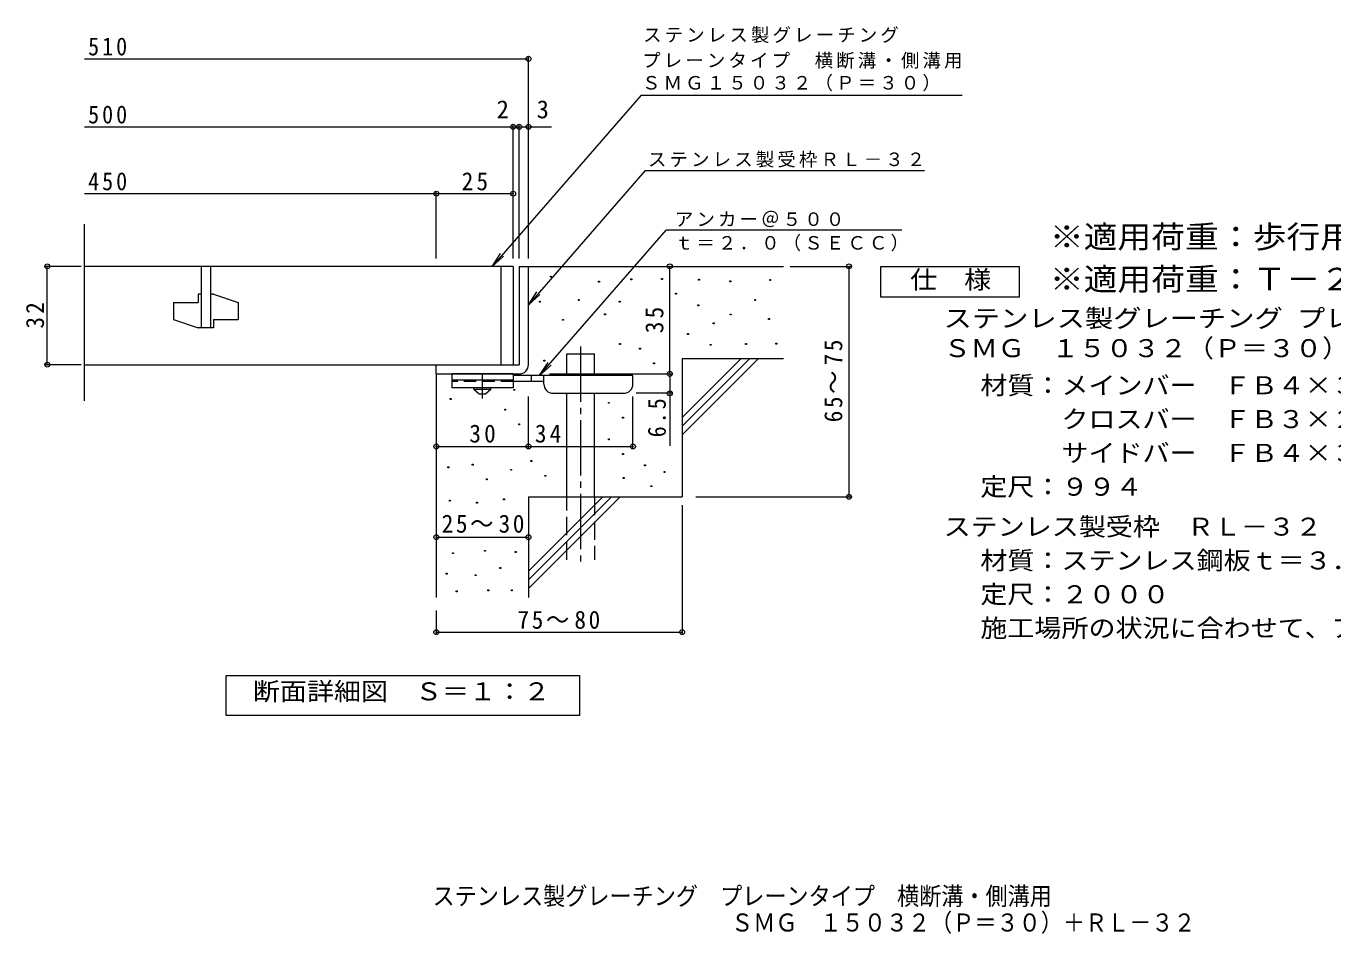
# Model space of a CAD drawing. Units: millimetres, scale not verified. Extents: x -302 to 337, y -274 to 257.
# Drawn here: x -302.1 to 123.3, y -273.7 to 21.7 of the extents above; entities that cross this region are included whole.
import ezdxf
from ezdxf.enums import TextEntityAlignment as Align

# ---------------------------------------------------------------- set-up
doc = ezdxf.new("R2010")
doc.units = ezdxf.units.MM
doc.header["$LTSCALE"] = 2
doc.header["$PDMODE"] = 32
doc.header["$PDSIZE"] = 1.6
for name, pattern in [('CHAIN1', [8, 5, -1, 1, -1]), ('CHAIN2', [12, 9, -1, 1, -1]), ('DASHED2', [3, 2, -1]), ('DASHED3', [4, 3, -1])]:
    doc.linetypes.add(name, pattern=pattern)
for name, color, linetype, lineweight in [('D-0', 7, 'Continuous', 9), ('D-1', 2, 'Continuous', 9), ('D-2', 3, 'Continuous', 9), ('D-4', 7, 'Continuous', 9), ('D-5', 7, 'Continuous', 9), ('D-6', 6, 'Continuous', 9), ('D-9', 4, 'Continuous', 9)]:
    doc.layers.add(name, color=color, linetype=linetype, lineweight=lineweight)
doc.layers.add('F-5_F-5ﾚｲﾔ', color=2, linetype='Continuous')
doc.styles.add('ＭＳ ゴシック', font='')
doc.styles.get('ＭＳ ゴシック').set_extended_font_data('MS Gothic')

msp = doc.modelspace()

# ---------------------------------------------------------------- linework, layer by layer
at = {"layer": 'D-0'}
for points in [[(-131.428, -59.998), (-131.428, -59.698), (-131.128, -59.698), (-131.128, -59.998)], [(-115.762, -61.619), (-115.762, -61.319), (-115.462, -61.319), (-115.462, -61.619)], [(-105.228, -60.808), (-105.228, -60.508), (-104.928, -60.508), (-104.928, -60.808)], [(-95.227, -60.699), (-95.227, -60.399), (-94.927, -60.399), (-94.927, -60.699)], [(-83.198, -60.903), (-83.198, -60.603), (-82.898, -60.603), (-82.898, -60.903)], [(-73.047, -61.444), (-73.047, -61.144), (-72.747, -61.144), (-72.747, -61.444)], [(-60.054, -61.038), (-60.054, -60.738), (-59.754, -60.738), (-59.754, -61.038)], [(-135.032, -68.06), (-135.032, -67.76), (-134.732, -67.76), (-134.732, -68.06)], [(-122.314, -67.52), (-122.314, -67.22), (-122.014, -67.22), (-122.014, -67.52)], [(-109.05, -68.061), (-109.05, -67.761), (-108.75, -67.761), (-108.75, -68.061)], [(-90.657, -65.496), (-90.657, -65.196), (-90.357, -65.196), (-90.357, -65.496)], [(-64.926, -67.535), (-64.926, -67.235), (-64.626, -67.235), (-64.626, -67.535)], [(-113.787, -72.257), (-113.787, -71.957), (-113.487, -71.957), (-113.487, -72.257)], [(-83.469, -69.294), (-83.469, -68.994), (-83.169, -68.994), (-83.169, -69.294)], [(-72.912, -72.272), (-72.912, -71.972), (-72.612, -71.972), (-72.612, -72.272)], [(-127.448, -74.02), (-127.448, -73.72), (-127.148, -73.72), (-127.148, -74.02)], [(-78.461, -75.114), (-78.461, -74.814), (-78.161, -74.814), (-78.161, -75.114)], [(-60.46, -73.761), (-60.46, -73.461), (-60.16, -73.461), (-60.16, -73.761)], [(-86.751, -78.611), (-86.751, -78.311), (-86.451, -78.311), (-86.451, -78.611)], [(-108.915, -81.867), (-108.915, -81.567), (-108.615, -81.567), (-108.615, -81.867)], [(-102.409, -83.364), (-102.409, -83.064), (-102.109, -83.064), (-102.109, -83.364)], [(-79.409, -82.152), (-79.409, -81.852), (-79.109, -81.852), (-79.109, -82.152)], [(-67.904, -81.882), (-67.904, -81.582), (-67.604, -81.582), (-67.604, -81.882)], [(-58.023, -81.746), (-58.023, -81.446), (-57.723, -81.446), (-57.723, -81.746)], [(-133.589, -87.279), (-133.589, -86.978), (-133.289, -86.978), (-133.289, -87.279)], [(-97.839, -88.161), (-97.839, -87.861), (-97.539, -87.861), (-97.539, -88.161)], [(-143.331, -96.8), (-143.331, -96.5), (-143.031, -96.5), (-143.031, -96.8)], [(-164.01, -99.775), (-164.01, -99.475), (-163.71, -99.475), (-163.71, -99.775)], [(-112.551, -101.033), (-112.551, -100.733), (-112.251, -100.733), (-112.251, -101.033)], [(-146.313, -103.263), (-146.313, -102.963), (-146.013, -102.963), (-146.013, -103.263)], [(-107.981, -105.831), (-107.981, -105.531), (-107.681, -105.531), (-107.681, -105.831)], [(-141.743, -108.06), (-141.743, -107.76), (-141.443, -107.76), (-141.443, -108.06)], [(-112.551, -112.866), (-112.551, -112.566), (-112.251, -112.566), (-112.251, -112.866)], [(-107.981, -117.663), (-107.981, -117.363), (-107.681, -117.363), (-107.681, -117.663)], [(-164.798, -122.008), (-164.798, -121.708), (-164.498, -121.708), (-164.498, -122.008)], [(-156.851, -121.159), (-156.851, -120.859), (-156.551, -120.859), (-156.551, -121.159)], [(-144.342, -122.837), (-144.342, -122.537), (-144.041, -122.537), (-144.041, -122.837)], [(-137.777, -119.982), (-137.777, -119.682), (-137.477, -119.682), (-137.477, -119.982)], [(-100.804, -121.404), (-100.804, -121.104), (-100.504, -121.104), (-100.504, -121.404)], [(-94.432, -123.554), (-94.432, -123.254), (-94.132, -123.254), (-94.132, -123.554)], [(-152.281, -125.957), (-152.281, -125.657), (-151.981, -125.657), (-151.981, -125.957)], [(-133.207, -124.779), (-133.207, -124.479), (-132.907, -124.479), (-132.907, -124.779)], [(-107.707, -125.465), (-107.707, -125.165), (-107.407, -125.165), (-107.407, -125.465)], [(-98.754, -128.146), (-98.754, -127.846), (-98.454, -127.846), (-98.454, -128.146)], [(-164.315, -132.894), (-164.315, -132.594), (-164.015, -132.594), (-164.015, -132.894)], [(-155.483, -133.503), (-155.483, -133.203), (-155.183, -133.203), (-155.183, -133.503)], [(-146.652, -132.437), (-146.652, -132.137), (-146.352, -132.137), (-146.352, -132.437)], [(-163.249, -149.948), (-163.249, -149.648), (-162.949, -149.648), (-162.949, -149.948)], [(-152.895, -149.186), (-152.895, -148.886), (-152.595, -148.886), (-152.595, -149.186)], [(-142.921, -149.567), (-142.921, -149.267), (-142.621, -149.267), (-142.621, -149.567)], [(-165.381, -156.647), (-165.381, -156.347), (-165.081, -156.347), (-165.081, -156.647)], [(-155.94, -157.104), (-155.94, -156.804), (-155.64, -156.804), (-155.64, -157.104)], [(-147.87, -154.744), (-147.87, -154.444), (-147.57, -154.444), (-147.57, -154.744)], [(-162.107, -162.357), (-162.107, -162.057), (-161.807, -162.057), (-161.807, -162.357)], [(-151.753, -162.053), (-151.753, -161.753), (-151.453, -161.753), (-151.453, -162.053)], [(-144.139, -162.053), (-144.139, -161.753), (-143.839, -161.753), (-143.839, -162.053)]]:
    msp.add_lwpolyline(points, close=True, dxfattribs=at)
at = {"layer": 'D-1'}
for p, q in [((-141.567, -56.465), (-141.567, -88.465)), ((-141.567, -56.465), (-138.567, -56.465)), ((-138.567, -88.465), (-138.567, -56.465)), ((-168.567, -88.465), (-141.567, -88.465)), ((-168.567, -91.465), (-168.567, -88.465)), ((-168.567, -91.465), (-141.567, -91.465))]:
    msp.add_line(p, q, dxfattribs=at)
msp.add_arc((-141.567, -88.465), 3, 270, 0, dxfattribs=at)
at = {"layer": 'D-2'}
for p, q in [((-283.101, -100.226), (-283.101, -42.726)), ((-143.567, -56.465), (-283.101, -56.465)), ((-245.067, -56.465), (-245.067, -76.465)), ((-242.068, -56.465), (-242.068, -76.465)), ((-147.567, -56.465), (-147.567, -88.465)), ((-143.567, -56.465), (-143.567, -88.465)), ((-246.068, -65.465), (-246.068, -68.215)), ((-245.067, -65.465), (-246.068, -65.465)), ((-241.067, -65.465), (-242.068, -65.465)), ((-241.067, -65.465), (-233.067, -68.215)), ((-254.068, -68.215), (-254.068, -73.715)), ((-254.068, -68.215), (-246.068, -68.215)), ((-233.067, -68.215), (-233.067, -73.715)), ((-254.068, -73.715), (-246.068, -76.465)), ((-241.067, -76.465), (-246.068, -76.465)), ((-241.067, -73.715), (-241.067, -76.465)), ((-241.067, -73.715), (-233.067, -73.715)), ((-283.101, -88.465), (-143.567, -88.465))]:
    msp.add_line(p, q, dxfattribs=at)
at = {"layer": 'D-4'}
for p, q in [((-283.101, 11.108), (-138.567, 11.108)), ((-138.567, -53.874), (-138.567, 11.708)), ((-283.101, -11.031), (-143.567, -11.031)), ((-143.567, -53.874), (-143.567, -10.431)), ((-143.567, -11.031), (-142.567, -11.031)), ((-142.567, -11.031), (-131.035, -11.031)), ((-141.567, -53.874), (-141.567, -10.431)), ((-283.101, -32.781), (-168.567, -32.781)), ((-168.567, -53.874), (-168.567, -32.181)), ((-168.567, -32.781), (-143.567, -32.781)), ((-284.171, -56.465), (-295.781, -56.465)), ((-295.181, -88.465), (-295.181, -56.465)), ((-92.574, -91.465), (-92.574, -56.465)), ((-53.361, -56.465), (-33.63, -56.465)), ((-34.23, -131.465), (-34.23, -56.465)), ((-284.171, -88.465), (-295.781, -88.465)), ((-131.765, -91.465), (-91.974, -91.465)), ((-92.574, -91.465), (-92.574, -114.815)), ((-91.974, -97.765), (-103.566, -97.765)), ((-138.566, -115.686), (-138.566, -98.765)), ((-104.566, -115.686), (-104.566, -98.765)), ((-84.12, -131.465), (-33.63, -131.465)), ((-88.567, -134.22), (-88.567, -176.082)), ((-168.567, -144.589), (-138.567, -144.589)), ((-168.567, -168.465), (-168.567, -176.082)), ((-168.567, -175.482), (-88.567, -175.482))]:
    msp.add_line(p, q, dxfattribs=at)
msp.add_lwpolyline([(-168.566, -115.086), (-138.566, -115.086), (-104.566, -115.086)], dxfattribs=at)
for p in [(-138.567, 11.108), (-143.567, -11.031), (-141.567, -11.031), (-138.567, -11.031), (-168.567, -32.781), (-143.567, -32.781), (-295.181, -56.465), (-92.574, -56.465), (-34.23, -56.465), (-295.181, -88.465), (-92.574, -91.465), (-92.574, -97.765), (-168.566, -115.086), (-138.566, -115.086), (-104.566, -115.086), (-34.23, -131.465), (-168.567, -144.589), (-138.567, -144.589), (-168.567, -175.482), (-88.567, -175.482)]:
    msp.add_point(p, dxfattribs=at)
at = {"layer": 'D-5'}
for p, q in [((-101.915, -0.742), (2.559, -0.742)), ((-100.55, -25.264), (-9.63, -25.264)), ((-134.944, -91.965), (-93.76, -44.647)), ((-17.02, -44.647), (-93.76, -44.647)), ((-150.415, -56.465), (-147.653, -52.298)), ((-138.567, -68.945), (-134.821, -65.634)), ((-134.944, -91.965), (-132.181, -87.797)), ((-134.944, -91.965), (-131.197, -88.654))]:
    msp.add_line(p, q, dxfattribs=at)
for points in [[(-101.915, -0.742), (-150.415, -56.465), (-146.668, -53.155)], [(-100.55, -25.264), (-138.567, -68.945), (-135.805, -64.777)]]:
    msp.add_lwpolyline(points, dxfattribs=at)
for points in [[(-23.854, -66.465), (-23.854, -56.465), (21.146, -56.465), (21.146, -66.465)], [(-236.966, -202.654), (-236.966, -189.654), (-121.966, -189.654), (-121.966, -202.654)]]:
    msp.add_lwpolyline(points, close=True, dxfattribs=at)
at = {"layer": 'D-6'}
for p, q in [((-138.567, -56.465), (-55.567, -56.465)), ((-126.109, -91.965), (-126.109, -84.965)), ((-126.109, -84.965), (-117.109, -84.965)), ((-117.109, -91.965), (-117.109, -84.965)), ((-88.567, -105.667), (-69.365, -86.465)), ((-88.567, -86.465), (-55.567, -86.465)), ((-88.567, -108.495), (-66.537, -86.465)), ((-88.567, -86.465), (-88.567, -131.465)), ((-88.567, -111.324), (-63.709, -86.465)), ((-168.567, -91.465), (-168.567, -164.195)), ((-126.109, -131.465), (-126.109, -97.765)), ((-117.109, -131.465), (-117.109, -97.765)), ((-138.567, -131.465), (-88.567, -131.465)), ((-138.567, -131.465), (-138.567, -164.195)), ((-138.567, -155.667), (-114.366, -131.465)), ((-138.567, -158.495), (-111.538, -131.465)), ((-138.567, -161.323), (-108.709, -131.465))]:
    msp.add_line(p, q, dxfattribs=at)
at = {"layer": 'D-6', "linetype": 'CHAIN2'}
msp.add_line((-121.609, -82.515), (-121.609, -154.132), dxfattribs=at)
at = {"layer": 'D-6', "linetype": 'DASHED3'}
for p, q in [((-126.109, -151.965), (-126.109, -131.465)), ((-117.109, -131.465), (-117.109, -151.965))]:
    msp.add_line(p, q, dxfattribs=at)
at = {"layer": 'D-9', "color": 3}
for p, q in [((-163.566, -91.465), (-163.566, -95.965)), ((-143.566, -91.465), (-163.566, -91.465)), ((-143.566, -93.465), (-163.566, -93.465)), ((-143.566, -91.465), (-143.566, -95.965)), ((-143.566, -95.965), (-163.566, -95.965))]:
    msp.add_line(p, q, dxfattribs=at)
at = {"layer": 'D-9', "linetype": 'CHAIN1'}
msp.add_line((-153.566, -99.513), (-153.566, -91.465), dxfattribs=at)
at = {"layer": 'D-9'}
for p, q in [((-104.566, -91.965), (-143.566, -91.965)), ((-137.566, -93.965), (-137.566, -91.965)), ((-133.566, -94.765), (-133.566, -91.965)), ((-104.566, -94.765), (-104.566, -91.965)), ((-133.561, -93.965), (-143.566, -93.965)), ((-130.566, -97.765), (-107.566, -97.765))]:
    msp.add_line(p, q, dxfattribs=at)
at = {"layer": 'D-9', "color": 3, "linetype": 'DASHED2'}
msp.add_line((-143.566, -93.965), (-163.566, -93.965), dxfattribs=at)
at = {"layer": 'D-9', "color": 2}
for p, q in [((-156.316, -96.465), (-156.316, -95.965)), ((-156.316, -96.465), (-154.566, -97.965)), ((-156.316, -96.465), (-150.816, -96.465)), ((-152.566, -97.965), (-150.816, -96.465)), ((-150.816, -96.465), (-150.816, -95.965)), ((-154.566, -97.965), (-152.566, -97.965))]:
    msp.add_line(p, q, dxfattribs=at)
at = {"layer": 'D-9'}
for centre, start, end in [((-130.566, -94.765), 180, 270), ((-107.566, -94.765), 270, 0)]:
    msp.add_arc(centre, 3, start, end, dxfattribs=at)

# ---------------------------------------------------------------- texts
at = {"layer": 'D-4', "color": 2, "style": 'ＭＳ ゴシック'}
for s, p in [('2', (-148.935, -10.031)), ('3', (-135.907, -10.031))]:
    msp.add_text(s, height=5.865, dxfattribs=at).set_placement(p, align=Align.BOTTOM_LEFT)
at = {"layer": 'D-4', "color": 2, "char_height": 5.865, "attachment_point": 7, "style": 'ＭＳ ゴシック'}
for s, insert in [('\\T1.27;\\W0.9;510', (-281.906, 12.108)), ('\\T1.27;\\W0.9;500', (-281.906, -10.031)), ('\\T1.27;\\W0.9;450', (-281.906, -31.781)), ('\\T1.27;\\W0.95;25', (-160.317, -31.781)), ('\\T1.27;\\W0.95;30', (-157.816, -113.886)), ('\\T1.27;\\W0.95;34', (-136.492, -113.886)), ('\\T1.22;\\W0.95;25～30', (-166.817, -143.219)), ('\\T1.22;\\W0.95;75～80', (-142.141, -174.482))]:
    msp.add_mtext(s, dxfattribs=dict(at, insert=insert))
at = {"layer": 'D-4', "color": 2, "char_height": 5.865, "attachment_point": 7, "rotation": 90, "style": 'ＭＳ ゴシック'}
for s, insert in [('\\T1.27;\\W0.95;32', (-296.181, -76.715)), ('\\T1.27;\\W0.95;35', (-94.574, -78.215)), ('\\T1.22;\\W0.95;65～75', (-36.336, -107.215)), ('\\T1.27;\\W0.9;6.5', (-93.774, -112.104))]:
    msp.add_mtext(s, dxfattribs=dict(at, insert=insert))
at = {"layer": 'D-5', "color": 3, "style": 'ＭＳ ゴシック', "width": 1.1}
for s, p in [('※適用荷重：歩行用（横断溝用）', (31.146, -52.684)), ('※適用荷重：Ｔ－２（側溝用）', (31.146, -66.465))]:
    msp.add_text(s, height=7.331, dxfattribs=at).set_placement(p, align=Align.BOTTOM_LEFT)
at = {"layer": 'D-5', "color": 2, "style": 'ＭＳ ゴシック'}
for s, width, p in [('仕\u3000様', 1.1, (-14.354, -65.465)), ('ステンレス製グレーチング プレーンタイプ 横断溝・側溝用', 1.15, (-3.436, -78.049)), ('ＳＭＧ\u3000１５０３２（Ｐ＝３０）', 1.1, (-3.436, -87.773)), ('材質：メインバー\u3000ＦＢ４×３２（ＳＵＳ３０４）', 1.1, (8.506, -99.863)), ('\u3000\u3000\u3000クロスバー\u3000ＦＢ３×２０（ＳＵＳ３０４）', 1.1, (8.506, -110.863)), ('\u3000\u3000\u3000サイドバー\u3000ＦＢ４×３２（ＳＵＳ３０４）', 1.1, (8.506, -121.863)), ('定尺：９９４', 1.1, (8.506, -132.863)), ('ステンレス製受枠\u3000ＲＬ－３２', 1.1, (-3.436, -145.863)), ('材質：ステンレス鋼板ｔ＝３．０（ＳＵＳ３０４）', 1.1, (8.506, -156.863)), ('定尺：２０００', 1.1, (8.506, -167.863)), ('施工場所の状況に合わせて、アンカーをプライヤー等で折り曲げてご使用ください。', 1.1, (8.506, -178.863)), ('断面詳細図\u3000Ｓ＝１：２', 1.1, (-228.281, -199.46))]:
    msp.add_text(s, height=5.865, dxfattribs=dict(at, width=width)).set_placement(p, align=Align.BOTTOM_LEFT)
at = {"layer": 'D-5', "char_height": 4.399, "attachment_point": 7, "style": 'ＭＳ ゴシック'}
for s, insert in [('\\T1.17;ステンレス製グレーチング', (-101.252, 16.192)), ('\\T1.17;プレーンタイプ\u3000横断溝・側溝用', (-101.563, 7.86)), ('\\T1.17;ＳＭＧ１５０３２（Ｐ＝３０）', (-101.606, 0.516)), ('\\T1.17;ステンレス製受枠ＲＬ－３２', (-99.672, -24.312)), ('\\T1.17;アンカー＠５００', (-90.912, -43.715)), ('\\T1.17;ｔ＝２．０（ＳＥＣＣ）', (-90.912, -51.579))]:
    msp.add_mtext(s, dxfattribs=dict(at, insert=insert))
at = {"layer": 'F-5_F-5ﾚｲﾔ', "style": 'ＭＳ ゴシック', "width": 0.9}
for s, p in [('ステンレス製グレーチング\u3000プレーンタイプ\u3000横断溝・側溝用', (-169.787, -266.078)), ('ＳＭＧ\u3000１５０３２（Ｐ＝３０）＋ＲＬ－３２', (-72.613, -274.691))]:
    msp.add_text(s, height=5.865, dxfattribs=at).set_placement(p, align=Align.BOTTOM_LEFT)

doc.saveas('drawing.dxf')
